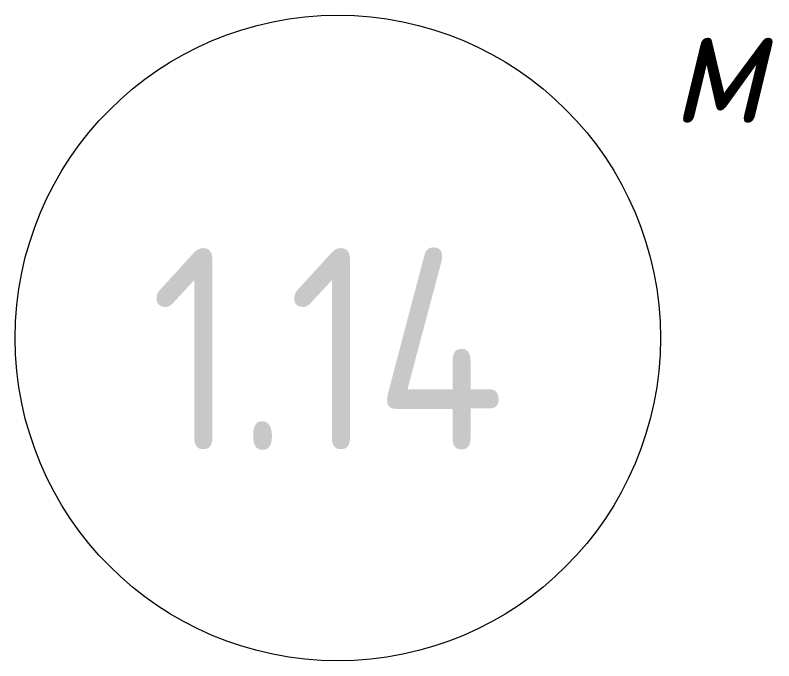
# Model space of a CAD drawing. Header units: millimetres. Extents: x -32954 to 151739, y -65671 to 56243.
# Drawn here: x -4905 to -3965, y 29 to 829 of the extents above; entities that cross this region are included whole.
import ezdxf

# ---------------------------------------------------------------- set-up
doc = ezdxf.new("R2010")
doc.units = ezdxf.units.MM
doc.layers.add('M-EQPM-IDEN', color=7, linetype='Continuous', lineweight=9)
doc.layers.add('Марки помещений', color=7, linetype='Continuous', lineweight=18)
doc.styles.add('GOST Common', font='GOST_Common.ttf', dxfattribs={"width": 0.9, "height": 250})
doc.styles.add('GOST Common_I', font='GOST_Common Italic.ttf', dxfattribs={"width": 0.9, "height": 150})

# ---------------------------------------------------------------- blocks, each defined once
blk = doc.blocks.new('ADSK_Марка_Помещение_2_ГОСТ21-501-2011 - Имя и Категория-86712-В_АР_ПЭ_01 Этаж')
at = {"layer": 'Марки помещений'}
blk.add_circle((0, 0), 4, dxfattribs=at)

msp = doc.modelspace()

# ---------------------------------------------------------------- block references
at = {"layer": 'Марки помещений', "xscale": 99.99999999999993, "yscale": 99.99999999999993, "zscale": 99.99999999999993}
msp.add_blockref('ADSK_Марка_Помещение_2_ГОСТ21-501-2011 - Имя и Категория-86712-В_АР_ПЭ_01 Этаж', (-4505.47, 429.48), dxfattribs=at)

# ---------------------------------------------------------------- texts
at = {"layer": 'M-EQPM-IDEN', "insert": (-4091.52, 846.22), "char_height": 150, "width": 137.0886, "attachment_point": 1, "style": 'GOST Common_I'}
msp.add_mtext('\\fGOST Common|b0|i1|c204|p34|;\\W.9;м', dxfattribs=at)
at = {"layer": 'Марки помещений', "lineweight": 9, "insert": (-4737.83, 540.87), "char_height": 250, "width": 569.9998, "attachment_point": 1, "style": 'GOST Common'}
msp.add_mtext('1.14', dxfattribs=at)

doc.saveas('drawing.dxf')
